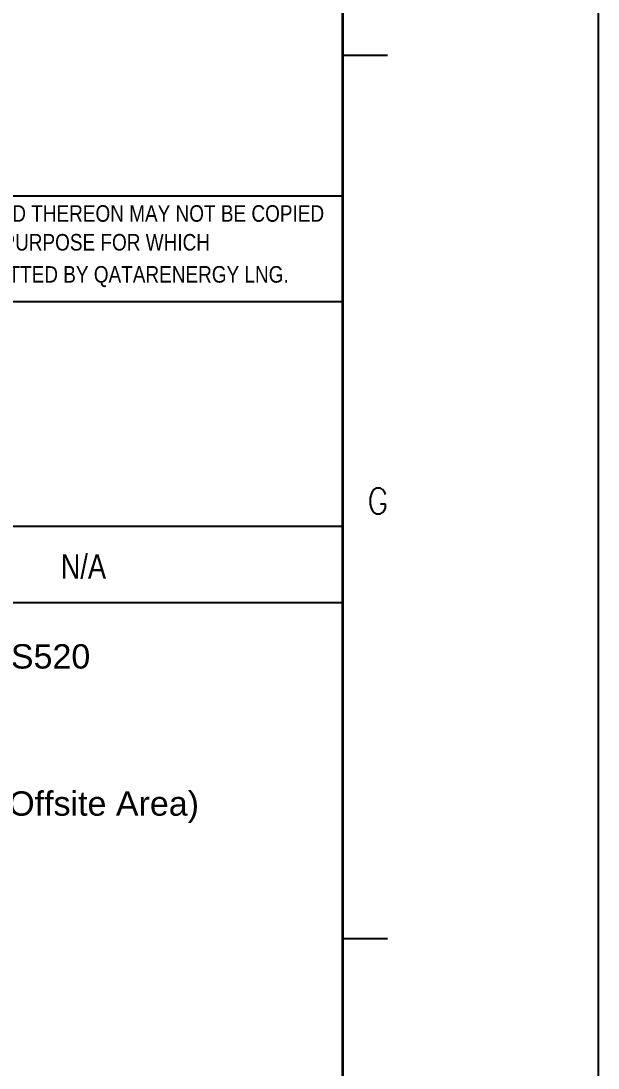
# Model space of a CAD drawing. Header units: millimetres. Extents: x -256 to 585, y -266 to 464.
# Drawn here: x 539.6 to 584.9, y -187.8 to -105.6 of the extents above; entities that cross this region are included whole.
import ezdxf

# ---------------------------------------------------------------- set-up
doc = ezdxf.new("R2010")
doc.units = ezdxf.units.MM
doc.styles.add('Arial', font='ARIAL.TTF', dxfattribs={"height": 0.2})
doc.styles.add('Arial Narrow', font='ARIALN.TTF', dxfattribs={"height": 0.2})

# ---------------------------------------------------------------- blocks, each defined once
blk = doc.blocks.new('Unknown-252070812-55923')
at = {"color": 7, "linetype": 'Continuous'}
for p, q in [((584.854, 327.753), (584.854, -266.247)), ((564.828, -246.897), (564.828, 307.741)), ((564.825, 24.401), (564.825, -246.897)), ((564.825, -246.897), (564.825, -42.904)), ((564.826, -246.897), (564.826, -42.904)), ((564.828, -108.247), (568.328, -108.247)), ((567.046, -142.725), (566.965, -143.011)), ((566.965, -143.011), (566.965, -143.486)), ((567.127, -142.535), (567.046, -142.725)), ((567.289, -142.345), (567.127, -142.535)), ((567.45, -142.249), (567.289, -142.345)), ((567.774, -142.249), (567.45, -142.249)), ((567.935, -142.345), (567.774, -142.249)), ((568.097, -142.535), (567.935, -142.345)), ((568.178, -142.725), (568.097, -142.535)), ((566.965, -143.486), (567.046, -143.772)), ((567.046, -143.772), (567.127, -143.962)), ((568.178, -143.486), (567.774, -143.486)), ((568.097, -143.962), (568.178, -143.772)), ((568.178, -143.772), (568.178, -143.486)), ((567.127, -143.962), (567.289, -144.152)), ((567.289, -144.152), (567.45, -144.247)), ((567.45, -144.247), (567.774, -144.247)), ((567.774, -144.247), (567.935, -144.152)), ((567.935, -144.152), (568.097, -143.962)), ((564.828, -177.585), (568.328, -177.585))]:
    blk.add_line(p, q, dxfattribs=at)
blk = doc.blocks.new('Unknown-252070812-55925')
at = {"color": 7, "linetype": 'Continuous'}
for p, q in [((564.788, -246.697), (564.788, 24.834)), ((468.034, -119.306), (564.734, -119.297)), ((451.667, -127.59), (564.788, -127.59)), ((451.671, -127.59), (564.788, -127.59)), ((451.634, -145.212), (564.788, -145.212)), ((451.634, -151.22), (564.788, -151.22))]:
    blk.add_line(p, q, dxfattribs=at)
at = {"color": 7, "linetype": 'Continuous', "style": 'Arial Narrow'}
for s, height, p in [('THIS DOCUMENT IS PROPERTY OF QATARENERGY LNG.THIS DRAWING OR MATERIAL DESCRIBED THEREON MAY NOT BE COPIED', 1.299474, (468.334, -121.326)), ('OR DISCLOSED IN ANY FORM OR MEDIUM TO THIRD PARTIES, OR USED FOR OTHER THAN THE PURPOSE FOR WHICH', 1.29947, (468.31, -123.586)), ('IT HAS BEEN PROVIDED, IN WHOLE OR IN PART IN ANY MANNER EXCEPT AS EXPRESSLY PERMITTED BY QATARENERGY LNG.', 1.299474, (468.61, -126.106))]:
    blk.add_text(s, height=height, dxfattribs=at).set_placement(p)
at = {"color": 7, "linetype": 'Continuous', "style": 'Arial', "width": 0.8}
blk.add_text('N/A', height=1.9102, dxfattribs=at).set_placement((542.677, -149.338))
at = {"color": 6, "linetype": 'Continuous', "style": 'Arial'}
for s, p in [('215777C008-00000-PO-1800-20301-NFS520', (490.853, -156.398)), ('PACKAGE - III- STEELSTRUCTURES (Offsite Area)', (491.114, -167.947))]:
    blk.add_text(s, height=1.91016, dxfattribs=at).set_placement(p)

msp = doc.modelspace()

# ---------------------------------------------------------------- block references
for name in ['Unknown-252070812-55923', 'Unknown-252070812-55925']:
    msp.add_blockref(name, (0, 0))

doc.saveas('drawing.dxf')
